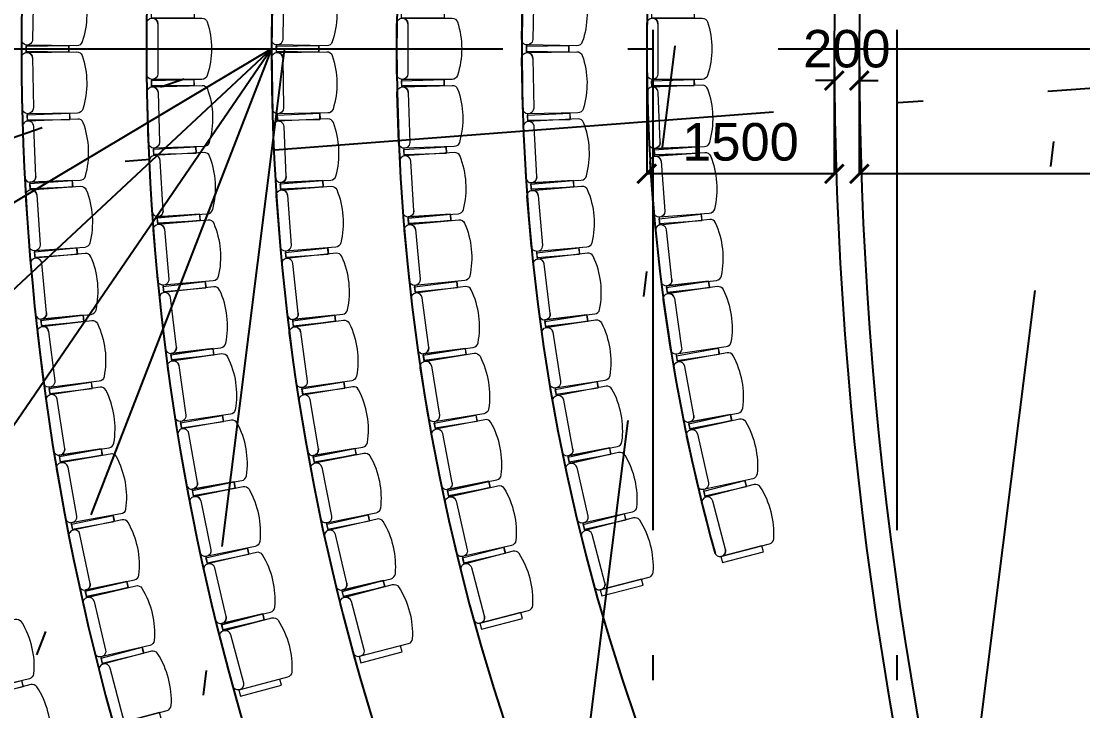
# Model space of a CAD drawing. Header units: millimetres. Extents: x 2558 to 253942, y 1343 to 186042.
# Drawn here: x 170299 to 178788, y 139948 to 145463 of the extents above; entities that cross this region are included whole.
import ezdxf

# ---------------------------------------------------------------- set-up
doc = ezdxf.new("R2010")
doc.units = ezdxf.units.MM
doc.linetypes.add('OSY', pattern=[6200, 4000, -1000, 200, -1000])
for name, color, linetype in [('axes', 40, 'OSY'), ('dim100', 7, 'Continuous'), ('P', 3, 'Continuous'), ('SEATS PARTER 54sm', 9, 'Continuous')]:
    doc.layers.add(name, color=color, linetype=linetype)
doc.layers.add('hide', color=61, linetype='Continuous', lineweight=5, plot=False)
doc.styles.add('DIM100', font='arial.ttf')
doc.dimstyles.new('DIM100', dxfattribs={"dimtxt": 300, "dimasz": 150, "dimexe": 0, "dimexo": 100, "dimgap": 100, "dimtad": 1, "dimdec": 0, "dimzin": 0, "dimdsep": 46, "dimtxsty": 'DIM100', "dimblk": 'ARCHTICK', "dimcen": 200, "dimdle": 0.5, "dimclrt": 256, "dimaunit": 1, "dimazin": 0, "dimtfac": 1, "dimtdec": 0, "dimtix": 1, "dimtofl": 0, "dimtmove": 2, "dimatfit": 0, "dimldrblk": 'DOT', "dimfxl": 0, "dimtvp": 1.5, "dimtolj": 1, "dimtzin": 0, "dimarcsym": 0})

# ---------------------------------------------------------------- blocks, each defined once
blk = doc.blocks.new('_ArchTick')
at = {"color": 0, "linetype": 'ByBlock', "const_width": 0.15}
blk.add_lwpolyline([(-0.5, -0.5), (0.5, 0.5)], dxfattribs=at)
blk = doc.blocks.new('*D448')
at = {"layer": 'Defpoints', "color": 0, "transparency": 16777216}
for p in [(177001.4, 145243.4), (183001.4, 145243.4), (177001.4, 144243.4)]:
    blk.add_point(p, dxfattribs=at)
at = {"layer": 'dim100', "color": 0, "lineweight": -2, "transparency": 16777216}
for p, q in [((177001.4, 145143.4), (177001.4, 144243.4)), ((183001.4, 145143.4), (183001.4, 144243.4)), ((183001.9, 144243.4), (177000.9, 144243.4))]:
    blk.add_line(p, q, dxfattribs=at)
at = {"layer": 'dim100', "color": 0, "lineweight": -2, "transparency": 16777216, "xscale": 150, "yscale": 150, "zscale": 150, "rotation": 180}
blk.add_blockref('_ArchTick', (177001.4, 144243.4), dxfattribs=at)
at = {"layer": 'dim100', "color": 0, "lineweight": -2, "transparency": 16777216, "xscale": 150, "yscale": 150, "zscale": 150}
blk.add_blockref('_ArchTick', (183001.4, 144243.4), dxfattribs=at)
at = {"layer": 'dim100', "transparency": 16777216, "insert": (180001.4, 144496.6), "char_height": 300, "attachment_point": 5, "style": 'DIM100'}
blk.add_mtext('\\A1;6000', dxfattribs=at)
blk = doc.blocks.new('_Dot')
at = {"layer": 'P', "color": 0, "lineweight": -2}
blk.add_line((-0.5, 0), (-1, 0), dxfattribs=at)
at = {"layer": 'P', "color": 0, "const_width": 0.5}
blk.add_lwpolyline([(-0.25, 0, 1), (0.25, 0, 1)], format="xyb", close=True, dxfattribs=at)
blk = doc.blocks.new('*D449')
at = {"layer": 'Defpoints', "color": 0, "transparency": 16777216}
for p in [(175301.4, 145243.4), (176801.4, 145243.4), (175301.4, 144243.4)]:
    blk.add_point(p, dxfattribs=at)
at = {"layer": 'dim100', "color": 0, "lineweight": -2, "transparency": 16777216}
for p, q in [((175301.4, 145143.4), (175301.4, 144243.4)), ((176801.4, 145143.4), (176801.4, 144243.4)), ((176801.9, 144243.4), (175300.9, 144243.4))]:
    blk.add_line(p, q, dxfattribs=at)
at = {"layer": 'dim100', "color": 0, "lineweight": -2, "transparency": 16777216, "xscale": 150, "yscale": 150, "zscale": 150, "rotation": 180}
blk.add_blockref('_ArchTick', (175301.4, 144243.4), dxfattribs=at)
at = {"layer": 'dim100', "color": 0, "lineweight": -2, "transparency": 16777216, "xscale": 150, "yscale": 150, "zscale": 150}
blk.add_blockref('_ArchTick', (176801.4, 144243.4), dxfattribs=at)
at = {"layer": 'dim100', "transparency": 16777216, "insert": (176051.4, 144496.6), "char_height": 300, "attachment_point": 5, "style": 'DIM100'}
blk.add_mtext('\\A1;1500', dxfattribs=at)
blk = doc.blocks.new('*D297')
at = {"layer": 'Defpoints', "color": 0, "transparency": 16777216}
for p in [(176801.4, 145243.4), (177001.4, 145243.4), (176801.4, 144988.4)]:
    blk.add_point(p, dxfattribs=at)
at = {"layer": 'dim100', "color": 0, "lineweight": -2, "transparency": 16777216}
for p, q in [((176801.4, 145143.4), (176801.4, 144988.4)), ((177001.4, 145143.4), (177001.4, 144988.4)), ((176801.4, 144988.4), (176651.4, 144988.4)), ((177001.4, 144988.4), (177151.4, 144988.4))]:
    blk.add_line(p, q, dxfattribs=at)
at = {"layer": 'dim100', "color": 0, "lineweight": -2, "transparency": 16777216, "xscale": 150, "yscale": 150, "zscale": 150}
blk.add_blockref('_ArchTick', (176801.4, 144988.4), dxfattribs=at)
at = {"layer": 'dim100', "color": 0, "lineweight": -2, "transparency": 16777216, "xscale": 150, "yscale": 150, "zscale": 150, "rotation": 180}
blk.add_blockref('_ArchTick', (177001.4, 144988.4), dxfattribs=at)
at = {"layer": 'dim100', "transparency": 16777216, "insert": (176901.4, 145241.6), "char_height": 300, "attachment_point": 5, "style": 'DIM100'}
blk.add_mtext('\\A1;200', dxfattribs=at)
blk = doc.blocks.new('*D298')
at = {"layer": 'Defpoints', "color": 0, "transparency": 16777216}
for p in [(175047.7, 150103.8), (190501.4, 145243.4)]:
    blk.add_point(p, dxfattribs=at)
at = {"layer": 'dim100', "color": 0, "lineweight": -2, "transparency": 16777216}
blk.add_line((190501.9, 145243.3), (175047.2, 150103.9), dxfattribs=at)
at = {"layer": 'dim100', "color": 0, "lineweight": -2, "transparency": 16777216, "xscale": 150, "yscale": 150, "zscale": 150, "rotation": 162.5409916073663}
blk.add_blockref('_ArchTick', (175047.7, 150103.8), dxfattribs=at)
at = {"layer": 'dim100', "transparency": 16777216, "insert": (182850.5, 147915.1), "char_height": 300, "attachment_point": 5, "rotation": 342.54099, "style": 'DIM100'}
blk.add_mtext('\\A1;R16200', dxfattribs=at)
blk = doc.blocks.new('*D300')
at = {"layer": 'Defpoints', "color": 0, "transparency": 16777216}
for p in [(166686.6, 153376.1), (194001.4, 145243.4)]:
    blk.add_point(p, dxfattribs=at)
at = {"layer": 'dim100', "color": 0, "lineweight": -2, "transparency": 16777216}
blk.add_line((194001.9, 145243.3), (166686.1, 153376.3), dxfattribs=at)
at = {"layer": 'dim100', "color": 0, "lineweight": -2, "transparency": 16777216, "xscale": 150, "yscale": 150, "zscale": 150, "rotation": 163.4195915115752}
blk.add_blockref('_ArchTick', (166686.6, 153376.1), dxfattribs=at)
at = {"layer": 'dim100', "transparency": 16777216, "insert": (180416.2, 149552.4), "char_height": 300, "attachment_point": 5, "rotation": 343.41959, "style": 'DIM100'}
blk.add_mtext('\\A1;R28500', dxfattribs=at)

msp = doc.modelspace()

# ---------------------------------------------------------------- linework, layer by layer
at = {"layer": 'axes'}
for p, q in [((175351.4, 182593.4), (175351.4, 109343.4)), ((177301.4, 182593.4), (177301.4, 101893.4)), ((173882.9, 132149.3), (175529.4, 145266.9)), ((177137.8, 133189.4), (178658.3, 145302.8)), ((132951.4, 145243.4), (248059.2, 145243.4)), ((153779.8, 143031.7), (183001.4, 145243.4)), ((154958.4, 139281.7), (172301.4, 145243.4)), ((172301.4, 145243.4), (156982.9, 136095.4)), ((172301.4, 145243.4), (159778.4, 133562.5)), ((172301.4, 145243.4), (163135.9, 131858)), ((172301.4, 145243.4), (166433.4, 130119.2)), ((172400.6, 145230.9), (170672.8, 131465.6))]:
    msp.add_line(p, q, dxfattribs=at)
at = {"layer": 'dim100'}
msp.add_arc((190501.4, 145243.4), 15200, 164.59079, 195.40921, dxfattribs=at)
at = {"layer": 'hide', "color": 201, "linetype": 'Continuous'}
msp.add_point((172301.4, 145243.4), dxfattribs=at)
at = {"layer": 'P'}
for centre, radius, start, end in [((190501.4, 145243.4), 23200, 148.05851, 211.26315), ((190501.4, 145243.4), 22200, 147.82141, 212.17859), ((190501.4, 145243.4), 21200, 147.07226, 212.92774), ((190501.4, 145243.4), 20200, 145.35645, 213.6992), ((190501.4, 145243.4), 19200, 145.3291, 214.6709), ((190501.4, 145243.4), 18200, 144.11394, 215.88606), ((190501.4, 145243.4), 17200, 142.59671, 217.40329), ((190501.4, 145243.4), 16200, 140.69485, 219.30515), ((207775.4, 145243.4), 30974, 163.01147, 196.98853), ((207775.4, 145243.4), 30774, 163.28687, 196.71313)]:
    msp.add_arc(centre, radius, start, end, dxfattribs=at)
at = {"layer": 'SEATS PARTER 54sm', "linetype": 'Continuous', "lineweight": 0}
for points in [[(170396, 145717.3), (170390.5, 145317.3, -1), (170300.5, 145318.6), (170306, 145718.5, -1), (170396, 145717.3, 0.414213), (170351.6, 145762.9), (170346.6, 145763), (170347.3, 145813), (170687.3, 145808.4), (170686.6, 145758.4), (170346.6, 145763), (170749.7, 145757.5, -0.324534), (170792.1, 145725.9, -0.1591), (170786.3, 145298, -0.324534), (170743.1, 145267.5), (170339.9, 145273), (170339.2, 145223), (170679.2, 145218.4), (170679.9, 145268.4)], [(172396.5, 145717.7), (172390.4, 145317.8, -1), (172300.5, 145319.2), (172306.5, 145719.1, -1), (172396.5, 145717.7, 0.414213), (172352.2, 145763.4), (172347.2, 145763.5), (172347.9, 145813.5), (172687.9, 145808.3), (172687.2, 145758.3), (172347.2, 145763.5), (172750.3, 145757.4, -0.324534), (172792.6, 145725.7, -0.1591), (172786.1, 145297.8, -0.324534), (172742.9, 145267.4), (172339.8, 145273.6), (172339, 145223.6), (172679, 145218.4), (172679.7, 145268.4)], [(174397.2, 145718.3), (174390.3, 145318.3, -1), (174300.3, 145319.9), (174307.2, 145719.8, -1), (174397.2, 145718.3, 0.414213), (174352.9, 145764), (174347.9, 145764.1), (174348.8, 145814.1), (174688.7, 145808.3), (174687.9, 145758.3), (174347.9, 145764.1), (174751, 145757.3, -0.324534), (174793.3, 145725.5, -0.1591), (174786, 145297.6, -0.324534), (174742.7, 145267.3), (174339.6, 145274.2), (174338.7, 145224.2), (174678.7, 145218.4), (174679.5, 145268.4)], [(171391.4, 145443.4), (171391.4, 145043.4, -1), (171301.4, 145043.4), (171301.4, 145443.4, -1), (171391.4, 145443.4, 0.414213), (171346.4, 145488.4), (171341.4, 145488.4), (171341.4, 145538.4), (171681.4, 145538.4), (171681.4, 145488.4), (171341.4, 145488.4), (171744.6, 145488.4, -0.324534), (171787.4, 145457.4, -0.1591), (171787.4, 145029.4, -0.324534), (171744.6, 144998.4), (171341.4, 144998.4), (171341.4, 144948.4), (171681.4, 144948.4), (171681.4, 144998.4)], [(173391.4, 145443.4), (173391.4, 145043.4, -1), (173301.4, 145043.4), (173301.4, 145443.4, -1), (173391.4, 145443.4, 0.414213), (173346.4, 145488.4), (173341.4, 145488.4), (173341.4, 145538.4), (173681.4, 145538.4), (173681.4, 145488.4), (173341.4, 145488.4), (173744.6, 145488.4, -0.324534), (173787.4, 145457.4, -0.1591), (173787.4, 145029.4, -0.324534), (173744.6, 144998.4), (173341.4, 144998.4), (173341.4, 144948.4), (173681.4, 144948.4), (173681.4, 144998.4)], [(175391.4, 145443.4), (175391.4, 145043.4, -1), (175301.4, 145043.4), (175301.4, 145443.4, -1), (175391.4, 145443.4, 0.414213), (175346.4, 145488.4), (175341.4, 145488.4), (175341.4, 145538.4), (175681.4, 145538.4), (175681.4, 145488.4), (175341.4, 145488.4), (175744.6, 145488.4, -0.324534), (175787.4, 145457.4, -0.1591), (175787.4, 145029.4, -0.324534), (175744.6, 144998.4), (175341.4, 144998.4), (175341.4, 144948.4), (175681.4, 144948.4), (175681.4, 144998.4)], [(170390.5, 145169.5), (170396, 144769.5, -1), (170306, 144768.3), (170300.5, 145168.2, -1), (170390.5, 145169.5, 0.414213), (170344.9, 145213.8), (170339.9, 145213.8), (170339.2, 145263.8), (170679.2, 145268.4), (170679.9, 145218.4), (170339.9, 145213.8), (170743.1, 145219.3, -0.324534), (170786.3, 145188.8, -0.1591), (170792.1, 144760.9, -0.324534), (170749.7, 144729.3), (170346.6, 144723.8), (170347.3, 144673.8), (170687.3, 144678.5), (170686.6, 144728.5)], [(172390.4, 145169), (172396.5, 144769.1, -1), (172306.5, 144767.7), (172300.5, 145167.7, -1), (172390.4, 145169, 0.414213), (172344.8, 145213.3), (172339.8, 145213.3), (172339, 145263.3), (172679, 145268.4), (172679.7, 145218.4), (172339.8, 145213.3), (172742.9, 145219.4, -0.324534), (172786.1, 145189, -0.1591), (172792.6, 144761.1, -0.324534), (172750.3, 144729.4), (172347.2, 144723.3), (172347.9, 144673.3), (172687.9, 144678.5), (172687.2, 144728.5)], [(174390.3, 145168.5), (174397.2, 144768.5, -1), (174307.2, 144767), (174300.3, 145166.9, -1), (174390.3, 145168.5, 0.414213), (174344.6, 145212.7), (174339.6, 145212.6), (174338.7, 145262.6), (174678.7, 145268.4), (174679.5, 145218.4), (174339.6, 145212.6), (174742.7, 145219.5, -0.324534), (174786, 145189.2, -0.1591), (174793.3, 144761.3, -0.324534), (174751, 144729.6), (174347.9, 144722.7), (174348.8, 144672.7), (174688.7, 144678.5), (174687.9, 144728.5)], [(171393.5, 144895.1), (171405, 144495.3, -1), (171315, 144492.7), (171303.6, 144892.5, -1), (171393.5, 144895.1, 0.414213), (171347.2, 144938.8), (171342.3, 144938.7), (171340.8, 144988.6), (171680.7, 144998.4), (171682.1, 144948.4), (171342.3, 144938.7), (171745.3, 144950.2, -0.324534), (171788.9, 144920.4, -0.1591), (171801.2, 144492.7, -0.324534), (171759.3, 144460.4), (171356.3, 144448.9), (171357.7, 144398.9), (171697.6, 144408.6), (171696.2, 144458.6)], [(173393.8, 144894.1), (173406.6, 144494.3, -1), (173316.7, 144491.4), (173303.8, 144891.2, -1), (173393.8, 144894.1, 0.414213), (173347.4, 144937.7), (173342.4, 144937.5), (173340.8, 144987.5), (173680.6, 144998.4), (173682.2, 144948.4), (173342.4, 144937.5), (173745.3, 144950.4, -0.324534), (173789.1, 144920.8, -0.1591), (173802.8, 144493.1, -0.324534), (173761.1, 144460.7), (173358.1, 144447.8), (173359.7, 144397.8), (173699.5, 144408.7), (173697.9, 144458.7)], [(175408.7, 144493.2), (175394.1, 144892.9, 1), (175304.2, 144889.6), (175318.8, 144489.9, 1), (175408.7, 144493.2, -0.414213), (175365.4, 144446.5), (175360.4, 144446.4), (175362.2, 144396.4), (175702, 144408.8), (175700.2, 144458.7), (175360.4, 144446.4), (175763.3, 144461, 0.324534), (175804.9, 144493.6, 0.1591), (175789.3, 144921.3, 0.324534), (175745.4, 144950.7), (175342.5, 144936), (175340.7, 144986), (175680.5, 144998.4), (175682.3, 144948.4)], [(170416.4, 144222), (170400, 144621.7, 1), (170310.1, 144618), (170326.4, 144218.3, 1), (170416.4, 144222, -0.414213), (170373.2, 144175.2), (170368.2, 144175), (170370.3, 144125), (170710, 144138.9), (170708, 144188.9), (170368.2, 144175), (170771.1, 144191.5, 0.324534), (170812.6, 144224.2, 0.1591), (170795.1, 144651.8, 0.324534), (170751.1, 144681.1), (170348.2, 144664.6), (170346.2, 144714.5), (170685.9, 144728.4), (170687.9, 144678.5)], [(172419.2, 144220.8), (172401, 144620.4, 1), (172311.1, 144616.3), (172329.3, 144216.7, 1), (172419.2, 144220.8, -0.414213), (172376.3, 144173.8), (172371.3, 144173.6), (172373.6, 144123.6), (172713.2, 144139), (172710.9, 144189), (172371.3, 144173.6), (172774, 144191.9, 0.324534), (172815.4, 144224.8, 0.1591), (172795.9, 144652.3, 0.324534), (172751.8, 144681.4), (172349, 144663), (172346.7, 144713), (172686.4, 144728.4), (172688.7, 144678.5)], [(174422.7, 144219.3), (174402.3, 144618.7, 1), (174312.4, 144614.1), (174332.9, 144214.7, 1), (174422.7, 144219.3, -0.414213), (174380.1, 144172), (174375.1, 144171.8), (174377.7, 144121.8), (174717.2, 144139.2), (174714.7, 144189.2), (174375.1, 144171.8), (174777.8, 144192.4, 0.324534), (174818.9, 144225.6, 0.1591), (174797, 144652.9, 0.324534), (174752.7, 144681.7), (174350, 144661.1), (174347.5, 144711.1), (174687, 144728.5), (174689.6, 144678.5)], [(171434.3, 143947.8), (171411.4, 144347.1, 1), (171321.5, 144341.9), (171344.5, 143942.6, 1), (171434.3, 143947.8, -0.414213), (171392, 143900.3), (171387, 143900), (171389.8, 143850.1), (171729.3, 143869.6), (171726.4, 143919.5), (171387, 143900), (171789.5, 143923.1, 0.324534), (171830.4, 143956.5, 0.1591), (171805.9, 144383.8, 0.324534), (171761.4, 144412.3), (171358.9, 144389.2), (171356, 144439.1), (171695.5, 144458.6), (171698.3, 144408.7)], [(173439.5, 143946), (173413.8, 144345.2, 1), (173324, 144339.4), (173349.7, 143940.3, 1), (173439.5, 143946, -0.414213), (173397.5, 143898.3), (173392.5, 143897.9), (173395.7, 143848), (173735, 143869.8), (173731.8, 143919.7), (173392.5, 143897.9), (173794.8, 143923.8, 0.324534), (173835.5, 143957.5, 0.1591), (173808.1, 144384.6, 0.324534), (173763.4, 144412.8), (173361, 144386.9), (173357.8, 144436.8), (173697.1, 144458.6), (173700.3, 144408.7)], [(175416.9, 144342.8), (175446.1, 143943.9, -1), (175356.3, 143937.3), (175327.2, 144336.3, -1), (175416.9, 144342.8, 0.414213), (175368.8, 144384.4), (175363.8, 144384.1), (175360.1, 144433.9), (175699.2, 144458.7), (175702.9, 144408.8), (175363.8, 144384.1), (175765.9, 144413.4, -0.324534), (175810.8, 144385.6, -0.1591), (175842, 143958.8, -0.324534), (175801.6, 143924.7), (175399.5, 143895.4), (175403.1, 143845.5), (175742.2, 143870.3), (175738.6, 143920.1)], [(170424.4, 144074.3), (170451.6, 143675.3, -1), (170361.8, 143669.1), (170334.6, 144068.2, -1), (170424.4, 144074.3, 0.414213), (170376.5, 144116.2), (170371.5, 144115.8), (170368.1, 144165.7), (170707.3, 144188.8), (170710.7, 144139), (170371.5, 144115.8), (170773.7, 144143.3, -0.324534), (170818.5, 144115.2, -0.1591), (170847.6, 143688.3, -0.324534), (170807.1, 143654.4), (170404.8, 143627), (170408.2, 143577.1), (170747.4, 143600.2), (170744, 143650.1)], [(172428.2, 144072.3), (172458.5, 143673.4, -1), (172368.7, 143666.6), (172338.5, 144065.5, -1), (172428.2, 144072.3, 0.414213), (172379.9, 144113.7), (172374.9, 144113.4), (172371.1, 144163.2), (172710.2, 144189), (172714, 144139.1), (172374.9, 144113.4), (172777, 144143.9, -0.324534), (172822, 144116.2, -0.1591), (172854.3, 143689.5, -0.324534), (172814, 143655.3), (172412, 143624.8), (172415.8, 143574.9), (172754.8, 143600.6), (172751, 143650.5)], [(174433, 144069.7), (174467, 143671.2, -1), (174377.4, 143663.5), (174343.3, 144062.1, -1), (174433, 144069.7, 0.414213), (174384.3, 144110.7), (174379.3, 144110.3), (174375, 144160.1), (174713.8, 144189.1), (174718.1, 144139.3), (174379.3, 144110.3), (174781, 144144.7, -0.324534), (174826.3, 144117.4, -0.1591), (174862.8, 143691, -0.324534), (174822.8, 143656.4), (174421.1, 143622.1), (174425.3, 143572.3), (174764.1, 143601.2), (174759.8, 143651.1)], [(171444.9, 143799.8), (171479.3, 143401.3, -1), (171389.7, 143393.6), (171355.3, 143792.1, -1), (171444.9, 143799.8, 0.414213), (171396.2, 143840.8), (171391.3, 143840.4), (171387, 143890.2), (171725.7, 143919.4), (171730, 143869.6), (171391.3, 143840.4), (171792.9, 143875, -0.324534), (171838.2, 143847.8, -0.1591), (171875, 143421.5, -0.324534), (171835.1, 143386.9), (171433.4, 143352.2), (171437.7, 143302.4), (171776.4, 143331.6), (171772.1, 143381.4)], [(173451.4, 143797.2), (173489.9, 143399.1, -1), (173400.3, 143390.4), (173361.9, 143788.6, -1), (173451.4, 143797.2, 0.414213), (173402.3, 143837.7), (173397.4, 143837.2), (173392.5, 143887), (173731, 143919.7), (173735.8, 143869.9), (173397.4, 143837.2), (173798.7, 143876, -0.324534), (173844.2, 143849.2, -0.1591), (173885.4, 143423.3, -0.324534), (173845.8, 143388.3), (173444.5, 143349.5), (173449.3, 143299.7), (173787.7, 143332.4), (173782.9, 143382.2)], [(175503.4, 143396.4), (175459.7, 143794, 1), (175370.3, 143784.2), (175413.9, 143386.5, 1), (175503.4, 143396.4, -0.414213), (175463.6, 143346.7), (175458.6, 143346.2), (175464, 143296.5), (175802, 143333.6), (175796.6, 143383.3), (175458.6, 143346.2), (175859.4, 143390.2, 0.324534), (175898.5, 143425.7, 0.1591), (175851.8, 143851.1, 0.324534), (175805.9, 143877.2), (175405.1, 143833.3), (175399.7, 143883), (175737.7, 143920), (175743.1, 143870.3)], [(170501.8, 143129.7), (170463.7, 143527.9, 1), (170374.1, 143519.3), (170412.2, 143121.1, 1), (170501.8, 143129.7, -0.414213), (170461.3, 143080.6), (170456.3, 143080.1), (170461.1, 143030.4), (170799.5, 143062.7), (170794.8, 143112.5), (170456.3, 143080.1), (170857.6, 143118.5, 0.324534), (170897.3, 143153.5, 0.1591), (170856.5, 143579.5, 0.324534), (170811, 143606.3), (170409.6, 143567.9), (170404.9, 143617.7), (170743.3, 143650), (170748.1, 143600.3)], [(172514.3, 143127.5), (172472, 143525.3, 1), (172382.5, 143515.7), (172424.8, 143118, 1), (172514.3, 143127.5, -0.414213), (172474.3, 143078), (172469.4, 143077.5), (172474.6, 143027.8), (172812.7, 143063.7), (172807.4, 143113.5), (172469.4, 143077.5), (172870.3, 143120.2, 0.324534), (172909.5, 143155.5, 0.1591), (172864.2, 143581.1, 0.324534), (172818.4, 143607.4), (172417.5, 143564.7), (172412.2, 143614.4), (172750.3, 143650.4), (172755.6, 143600.7)], [(174530, 143124.9), (174482.4, 143522.1, 1), (174393, 143511.4), (174440.7, 143114.2, 1), (174530, 143124.9, -0.414213), (174490.7, 143074.9), (174485.8, 143074.3), (174491.7, 143024.7), (174829.3, 143065.2), (174823.3, 143114.8), (174485.8, 143074.3), (174886.1, 143122.4, 0.324534), (174924.8, 143158.3, 0.1591), (174873.8, 143583.1, 0.324534), (174827.7, 143608.9), (174427.4, 143560.8), (174421.4, 143610.5), (174759, 143651), (174764.9, 143601.3)], [(173557.9, 142854), (173506.6, 143250.7, 1), (173417.4, 143239.2), (173468.6, 142842.5, 1), (173557.9, 142854, -0.414213), (173519, 142803.6), (173514, 142803), (173520.4, 142753.4), (173857.6, 142796.9), (173851.2, 142846.5), (173514, 142803), (173913.9, 142854.6, 0.324534), (173952.4, 142890.9, 0.1591), (173897.6, 143315.3, 0.324534), (173851.2, 143340.6), (173451.3, 143289), (173444.9, 143338.6), (173782.1, 143382.1), (173788.5, 143332.5)], [(175522.5, 143247), (175580.6, 142851.3, -1), (175491.6, 142838.2), (175433.5, 143234, -1), (175522.5, 143247, 0.414213), (175471.5, 143285), (175466.5, 143284.3), (175459.3, 143333.8), (175795.7, 143383.2), (175802.9, 143333.7), (175466.5, 143284.3), (175865.4, 143342.9, -0.324534), (175912.3, 143318.4, -0.1591), (175974.4, 142895, -0.324534), (175936.6, 142858.1), (175537.7, 142799.5), (175544.9, 142750), (175881.3, 142799.4), (175874.1, 142848.9)], [(171540, 142856.4), (171494.2, 143253.8, 1), (171404.8, 143243.5), (171450.6, 142846.1, 1), (171540, 142856.4, -0.414213), (171500.5, 142806.5), (171495.5, 142806), (171501.2, 142756.3), (171839, 142795.2), (171833.3, 142844.9), (171495.5, 142806), (171896, 142852.1, 0.324534), (171935, 142887.9, 0.1591), (171886, 143313, 0.324534), (171839.9, 143338.9), (171439.4, 143292.7), (171433.7, 143342.4), (171771.4, 143381.3), (171777.1, 143331.7)], [(170517.9, 142982.7), (170566.8, 142585.7, -1), (170477.5, 142574.7), (170428.5, 142971.7, -1), (170517.9, 142982.7, 0.414213), (170467.7, 143021.8), (170462.7, 143021.2), (170456.6, 143070.8), (170794.1, 143112.4), (170800.2, 143062.8), (170462.7, 143021.2), (170862.9, 143070.5, -0.324534), (170909.1, 143045, -0.1591), (170961.5, 142620.2, -0.324534), (170922.8, 142584.2), (170522.7, 142534.9), (170528.8, 142485.3), (170866.2, 142526.9), (170860.1, 142576.5)], [(172532.3, 142979.8), (172586.7, 142583.5, -1), (172497.5, 142571.3), (172443.1, 142967.6, -1), (172532.3, 142979.8, 0.414213), (172481.6, 143018.3), (172476.6, 143017.6), (172469.9, 143067.2), (172806.7, 143113.4), (172813.5, 143063.8), (172476.6, 143017.6), (172876.1, 143072.4, -0.324534), (172922.7, 143047.5, -0.1591), (172980.9, 142623.5, -0.324534), (172942.7, 142587), (172543.3, 142532.2), (172550, 142482.6), (172886.9, 142528.9), (172880.1, 142578.4)], [(174550.4, 142976.5), (174611.6, 142581.2, -1), (174522.7, 142567.4), (174461.5, 142962.7, -1), (174550.4, 142976.5, 0.414213), (174499.1, 143014), (174494.1, 143013.3), (174486.5, 143062.7), (174822.5, 143114.7), (174830.1, 143065.3), (174494.1, 143013.3), (174892.6, 143075, -0.324534), (174939.6, 143050.8, -0.1591), (175005.1, 142627.9, -0.324534), (174967.5, 142590.7), (174569.1, 142529.1), (174576.8, 142479.6), (174912.7, 142531.7), (174905.1, 142581.1)], [(171559.1, 142709.3), (171616.3, 142313.4, -1), (171527.2, 142300.6), (171470, 142696.5, -1), (171559.1, 142709.3, 0.414213), (171508.1, 142747.4), (171503.2, 142746.7), (171496, 142796.2), (171832.5, 142844.8), (171839.7, 142795.3), (171503.2, 142746.7), (171902.2, 142804.4, -0.324534), (171949, 142779.8, -0.1591), (172010.2, 142356.2, -0.324534), (171972.3, 142319.4), (171573.2, 142261.7), (171580.4, 142212.3), (171916.9, 142260.9), (171909.7, 142310.4)], [(173579.4, 142706.3), (173643.3, 142311.4, -1), (173554.4, 142297.1), (173490.5, 142691.9, -1), (173579.4, 142706.3, 0.414213), (173527.7, 142743.5), (173522.8, 142742.7), (173514.8, 142792.1), (173850.5, 142846.4), (173858.4, 142797.1), (173522.8, 142742.7), (173920.8, 142807.2, -0.324534), (173968, 142783.4, -0.1591), (174036.4, 142360.9, -0.324534), (173999.1, 142323.5), (173601.1, 142259), (173609.1, 142209.7), (173944.7, 142264), (173936.8, 142313.4)], [(175677.6, 142309.4), (175605.2, 142702.8, 1), (175516.7, 142686.5), (175589.1, 142293.1, 1), (175677.6, 142309.4, -0.414213), (175641.5, 142257), (175636.6, 142256.1), (175645.7, 142206.9), (175980.1, 142268.5), (175971, 142317.7), (175636.6, 142256.1), (176033.1, 142329.1, 0.324534), (176069.6, 142367.4, 0.1591), (175992.1, 142788.2, 0.324534), (175944.4, 142811), (175547.9, 142738), (175538.8, 142787.1), (175873.2, 142848.7), (175882.2, 142799.6)], [(170646.6, 142043.6), (170586.9, 142439.2, 1), (170497.9, 142425.7), (170557.6, 142030.2, 1), (170646.6, 142043.6, -0.414213), (170608.8, 141992.4), (170603.9, 141991.7), (170611.3, 141942.2), (170947.5, 141993), (170940, 142042.4), (170603.9, 141991.7), (171002.5, 142051.9, 0.324534), (171040.2, 142088.9, 0.1591), (170976.3, 142512.1, 0.324534), (170929.4, 142536.4), (170530.7, 142476.2), (170523.2, 142525.6), (170859.4, 142576.4), (170866.9, 142526.9)], [(172675.5, 142042), (172609.1, 142436.5, 1), (172520.4, 142421.6), (172586.7, 142027.1, 1), (172675.5, 142042, -0.414213), (172638.6, 141990.2), (172633.6, 141989.4), (172641.9, 141940), (172977.2, 141996.4), (172968.9, 142045.8), (172633.6, 141989.4), (173031.2, 142056.2, 0.324534), (173068.3, 142093.9, 0.1591), (172997.3, 142515.9, 0.324534), (172949.9, 142539.4), (172552.4, 142472.6), (172544.1, 142521.9), (172879.3, 142578.3), (172887.6, 142529)], [(174711.7, 142040.5), (174637.1, 142433.5, 1), (174548.7, 142416.7), (174623.3, 142023.7, 1), (174711.7, 142040.5, -0.414213), (174675.9, 141987.9), (174671, 141987), (174680.3, 141937.8), (175014.4, 142001.3), (175005, 142050.4), (174671, 141987), (175067.1, 142062.2, 0.324534), (175103.3, 142100.7, 0.1591), (175023.5, 142521.1, 0.324534), (174975.7, 142543.6), (174579.6, 142468.3), (174570.2, 142517.5), (174904.3, 142580.9), (174913.6, 142531.8)], [(171708.1, 141772.9), (171639.6, 142167, 1), (171550.9, 142151.6), (171619.4, 141757.5, 1), (171708.1, 141772.9, -0.414213), (171671.5, 141720.8), (171666.6, 141720), (171675.1, 141670.7), (172010.1, 141729), (172001.5, 141778.2), (171666.6, 141720), (172063.8, 141789, 0.324534), (172100.6, 141827, 0.1591), (172027.3, 142248.6, 0.324534), (171979.8, 142271.8), (171582.6, 142202.7), (171574.1, 142252), (171909, 142310.2), (171917.6, 142261)], [(173746.1, 141771.9), (173669.5, 142164.5, 1), (173581.2, 142147.2), (173657.7, 141754.6, 1), (173746.1, 141771.9, -0.414213), (173710.5, 141719.1), (173705.6, 141718.1), (173715.2, 141669), (174048.9, 141734.1), (174039.3, 141783.2), (173705.6, 141718.1), (174101.3, 141795.3, 0.324534), (174137.4, 141834, 0.1591), (174055.5, 142254, 0.324534), (174007.5, 142276.2), (173611.8, 142199.1), (173602.3, 142248.1), (173936, 142313.2), (173945.5, 142264.1)], [(175707.6, 142161.9), (175794.4, 141771.4, -1), (175706.5, 141751.9), (175619.7, 142142.3, -1), (175707.6, 142161.9, 0.414213), (175653.9, 142196), (175649, 142194.9), (175638.2, 142243.7), (175970.1, 142317.5), (175980.9, 142268.7), (175649, 142194.9), (176042.6, 142282.4, -0.324534), (176091.1, 142261.4, -0.1591), (176183.9, 141843.6, -0.324534), (176148.9, 141804), (175755.3, 141716.6), (175766.1, 141667.8), (176098.1, 141741.5), (176087.2, 141790.3)], [(170670.6, 141897.7), (170741.1, 141504, -1), (170652.5, 141488.1), (170582.1, 141881.9, -1), (170670.6, 141897.7, 0.414213), (170618.4, 141934.1), (170613.5, 141933.2), (170604.7, 141982.4), (170939.4, 142042.3), (170948.2, 141993.1), (170613.5, 141933.2), (171010.4, 142004.2, -0.324534), (171058, 141981.2, -0.1591), (171133.3, 141560, -0.324534), (171096.7, 141521.9), (170699.8, 141450.9), (170708.6, 141401.7), (171043.3, 141461.5), (171034.5, 141510.8)], [(172702.4, 141895.7), (172780.7, 141503.4, -1), (172692.4, 141485.8), (172614.1, 141878.1, -1), (172702.4, 141895.7, 0.414213), (172649.4, 141931), (172644.5, 141930.1), (172634.8, 141979.1), (172968.2, 142045.6), (172978, 141996.6), (172644.5, 141930.1), (173039.9, 142008.9, -0.324534), (173087.9, 141986.9, -0.1591), (173171.7, 141567.2, -0.324534), (173135.8, 141528.4), (172740.4, 141449.5), (172750.2, 141400.5), (173083.6, 141467), (173073.9, 141516.1)], [(174742.2, 141893.8), (174830.2, 141503.6, -1), (174742.4, 141483.8), (174654.4, 141873.9, -1), (174742.2, 141893.8, 0.414213), (174688.4, 141927.7), (174683.5, 141926.6), (174672.5, 141975.4), (175004.2, 142050.2), (175015.2, 142001.5), (174683.5, 141926.6), (175076.8, 142015.4, -0.324534), (175125.4, 141994.5, -0.1591), (175219.5, 141577.1, -0.324534), (175184.6, 141537.4), (174791.3, 141448.7), (174802.4, 141399.9), (175134, 141474.7), (175123, 141523.5)], [(171735.6, 141627.2), (171815.4, 141235.2, -1), (171727.2, 141217.2), (171647.4, 141609.2, -1), (171735.6, 141627.2, 0.414213), (171682.5, 141662.3), (171677.6, 141661.3), (171667.7, 141710.3), (172000.8, 141778.1), (172010.8, 141729.1), (171677.6, 141661.3), (172072.7, 141741.7, -0.324534), (172120.8, 141719.8, -0.1591), (172206.2, 141300.5, -0.324534), (172170.5, 141261.6), (171775.4, 141181.1), (171785.4, 141132.1), (172118.5, 141200), (172108.5, 141248.9)], [(173777, 141625.8), (173866.1, 141235.9, -1), (173778.4, 141215.8), (173689.3, 141605.8, -1), (173777, 141625.8, 0.414213), (173723.1, 141659.7), (173718.2, 141658.5), (173707.1, 141707.3), (174038.5, 141783), (174049.7, 141734.3), (173718.2, 141658.5), (174111.3, 141748.4, -0.324534), (174159.9, 141727.7, -0.1591), (174255.3, 141310.5, -0.324534), (174220.5, 141270.7), (173827.4, 141180.9), (173838.6, 141132.1), (174170, 141207.9), (174158.9, 141256.6)], [(175930.6, 141238), (175829.7, 141625, 1), (175742.6, 141602.3), (175843.5, 141215.3, 1), (175930.6, 141238, -0.414213), (175898.4, 141183.1), (175893.6, 141181.8), (175906.2, 141133.4), (176235.2, 141219.2), (176222.6, 141267.6), (175893.6, 141181.8), (176283.7, 141283.5, 0.324534), (176317.3, 141324.3, 0.1591), (176209.3, 141738.4, 0.324534), (176160.1, 141757.7), (175769.9, 141656), (175757.3, 141704.3), (176086.3, 141790.1), (176098.9, 141741.7)], [(172902.1, 140968.3), (172812, 141358, 1), (172724.3, 141337.7), (172814.4, 140948, 1), (172902.1, 140968.3, -0.414213), (172868.4, 140914.3), (172863.5, 140913.2), (172874.8, 140864.5), (173206, 140941.1), (173194.8, 140989.8), (172863.5, 140913.2), (173256.3, 141004, 0.324534), (173291, 141043.9, 0.1591), (173194.6, 141460.8, 0.324534), (173145.9, 141481.4), (172753.1, 141390.6), (172741.9, 141439.3), (173073.1, 141515.9), (173084.4, 141467.2)], [(174967, 140971), (174865.7, 141357.9, 1), (174778.6, 141335.1), (174879.9, 140948.2, 1), (174967, 140971, -0.414213), (174934.8, 140916), (174930, 140914.8), (174942.7, 140866.4), (175271.6, 140952.5), (175258.9, 141000.9), (174930, 140914.8), (175320, 141016.9, 0.324534), (175353.6, 141057.7, 0.1591), (175245.2, 141471.7, 0.324534), (175196, 141490.9), (174805.9, 141388.8), (174793.3, 141437.2), (175122.2, 141523.3), (175134.8, 141474.9)], [(170850.3, 140967.1), (170769.1, 141358.8, 1), (170681, 141340.5), (170762.2, 140948.8, 1), (170850.3, 140967.1, -0.414213), (170815.4, 140913.9), (170810.5, 140912.9), (170820.6, 140863.9), (171153.6, 140932.9), (171143.4, 140981.9), (170810.5, 140912.9), (171205.3, 140994.7, 0.324534), (171240.9, 141033.8, 0.1591), (171154, 141452.8, 0.324534), (171105.8, 141474.5), (170711.1, 141392.7), (170700.9, 141441.6), (171033.8, 141510.6), (171044, 141461.7)], [(171938.1, 140700.8), (171847.1, 141090.3, 1), (171759.4, 141069.8), (171850.4, 140680.3, 1), (171938.1, 140700.8, -0.414213), (171904.5, 140646.7), (171899.6, 140645.6), (171911, 140596.9), (172242.1, 140674.3), (172230.7, 140723), (171899.6, 140645.6), (172292.2, 140737.3, 0.324534), (172326.8, 140777.3, 0.1591), (172229.5, 141194, 0.324534), (172180.7, 141214.5), (171788.1, 141122.7), (171776.8, 141171.4), (172107.8, 141248.8), (172119.2, 141200.1)], [(174003.3, 140704), (173901.7, 141090.9, 1), (173814.7, 141068), (173916.3, 140681.1, 1), (174003.3, 140704, -0.414213), (173971.2, 140649), (173966.4, 140647.8), (173979.1, 140599.4), (174308, 140685.8), (174295.3, 140734.1), (173966.4, 140647.8), (174356.4, 140750.2, 0.324534), (174389.9, 140791.1, 0.1591), (174281.2, 141205, 0.324534), (174231.9, 141224.1), (173841.9, 141121.7), (173829.2, 141170.1), (174158.1, 141256.4), (174170.8, 141208.1)], [(170882.3, 140822.7), (170974.1, 140433.4, -1), (170886.5, 140412.7), (170794.7, 140802, -1), (170882.3, 140822.7, 0.414213), (170828.2, 140856.2), (170823.3, 140855), (170811.8, 140903.7), (171142.7, 140981.7), (171154.2, 140933.1), (170823.3, 140855), (171215.7, 140947.6, -0.324534), (171264.5, 140927.2, -0.1591), (171362.7, 140510.7, -0.324534), (171328.2, 140470.6), (170935.7, 140378.1), (170947.2, 140329.4), (171278.1, 140407.5), (171266.7, 140456.1)], [(172937.8, 140823.9), (173039.7, 140437.1, -1), (172952.7, 140414.1), (172850.8, 140800.9, -1), (172937.8, 140823.9, 0.414213), (172882.8, 140855.9), (172878, 140854.6), (172865.3, 140903), (173194, 140989.6), (173206.8, 140941.2), (172878, 140854.6), (173267.9, 140957.3, -0.324534), (173317.1, 140938.2, -0.1591), (173426.1, 140524.4, -0.324534), (173392.7, 140483.5), (173002.8, 140380.8), (173015.5, 140332.5), (173344.3, 140419.1), (173331.6, 140467.4)], [(169917.6, 140555.2), (170010.1, 140166, -1), (169922.6, 140145.2), (169830, 140534.4, -1), (169917.6, 140555.2, 0.414213), (169863.4, 140588.6), (169858.5, 140587.4), (169847, 140636), (170177.8, 140714.7), (170189.3, 140666), (169858.5, 140587.4), (170250.8, 140680.7, -0.324534), (170299.6, 140660.4, -0.1591), (170398.6, 140244, -0.324534), (170364.1, 140203.9), (169971.9, 140110.7), (169983.4, 140062), (170314.2, 140140.7), (170302.7, 140189.3)], [(171973.9, 140556.9), (172076, 140170.1, -1), (171989, 140147.2), (171886.9, 140533.9, -1), (171973.9, 140556.9, 0.414213), (171918.9, 140588.9), (171914.1, 140587.6), (171901.3, 140636), (172230, 140722.8), (172242.8, 140674.4), (171914.1, 140587.6), (172303.9, 140690.6, -0.324534), (172353.2, 140671.5, -0.1591), (172462.4, 140257.7, -0.324534), (172429, 140216.8), (172039.2, 140113.9), (172051.9, 140065.5), (172380.7, 140152.3), (172367.9, 140200.7)], [(171112.4, 139903.2), (171010, 140289.9, 1), (170923, 140266.9), (171025.4, 139880.2, 1), (171112.4, 139903.2, -0.414213), (171080.4, 139848.2), (171075.5, 139846.9), (171088.3, 139798.6), (171417, 139885.6), (171404.2, 139934), (171075.5, 139846.9), (171465.3, 139950.1, 0.324534), (171498.7, 139991.1, 0.1591), (171389.2, 140404.8, 0.324534), (171339.9, 140423.8), (170950.1, 140320.6), (170937.3, 140369), (171266, 140456), (171278.8, 140407.6)], [(170148.7, 139636.4), (170046.1, 140023, 1), (169959.1, 139999.9), (170061.7, 139613.3, 1), (170148.7, 139636.4, -0.414213), (170116.7, 139581.3), (170111.9, 139580), (170124.7, 139531.7), (170453.3, 139618.9), (170440.5, 139667.2), (170111.9, 139580), (170501.6, 139683.4, 0.324534), (170535, 139724.4, 0.1591), (170425.2, 140138, 0.324534), (170375.9, 140157), (169986.2, 140053.6), (169973.4, 140102), (170302, 140189.2), (170314.9, 140140.8)]]:
    msp.add_lwpolyline(points, format="xyb", dxfattribs=at)

# ---------------------------------------------------------------- dimensions: what is measured, and where the dimension line sits
at = {"layer": 'dim100'}
for center, mpoint, picture, middle in [((194001.4, 145243.4), (166686.6, 153376.1), '*D300', (180416.2, 149552.4)), ((190501.4, 145243.4), (175047.7, 150103.8), '*D298', (182850.5, 147915.1))]:
    dim = msp.add_radius_dim(center=center, mpoint=mpoint, dimstyle='DIM100', override={"dimfxl": 300}, dxfattribs=at)
    dim.commit()
    dim.dimension.update_dxf_attribs({"geometry": picture, "text_midpoint": middle})
dim = msp.add_linear_dim(base=(176801.4, 144988.4), p1=(177001.4, 145243.4), p2=(176801.4, 145243.4), dimstyle='DIM100', override={"dimfxl": 300}, dxfattribs=at)
dim.commit()
dim.dimension.update_dxf_attribs({"geometry": '*D297', "text_midpoint": (176901.4, 145241.6)})
for base, p1, p2, picture, middle in [((175301.4, 144243.4), (176801.4, 145243.4), (175301.4, 145243.4), '*D449', (176051.4, 144496.6)), ((177001.4, 144243.4), (183001.4, 145243.4), (177001.4, 145243.4), '*D448', (180001.4, 144496.6))]:
    dim = msp.add_linear_dim(base=base, p1=p1, p2=p2, dimstyle='DIM100', dxfattribs=at)
    dim.commit()
    dim.dimension.update_dxf_attribs({"geometry": picture, "text_midpoint": middle})

doc.saveas('drawing.dxf')
